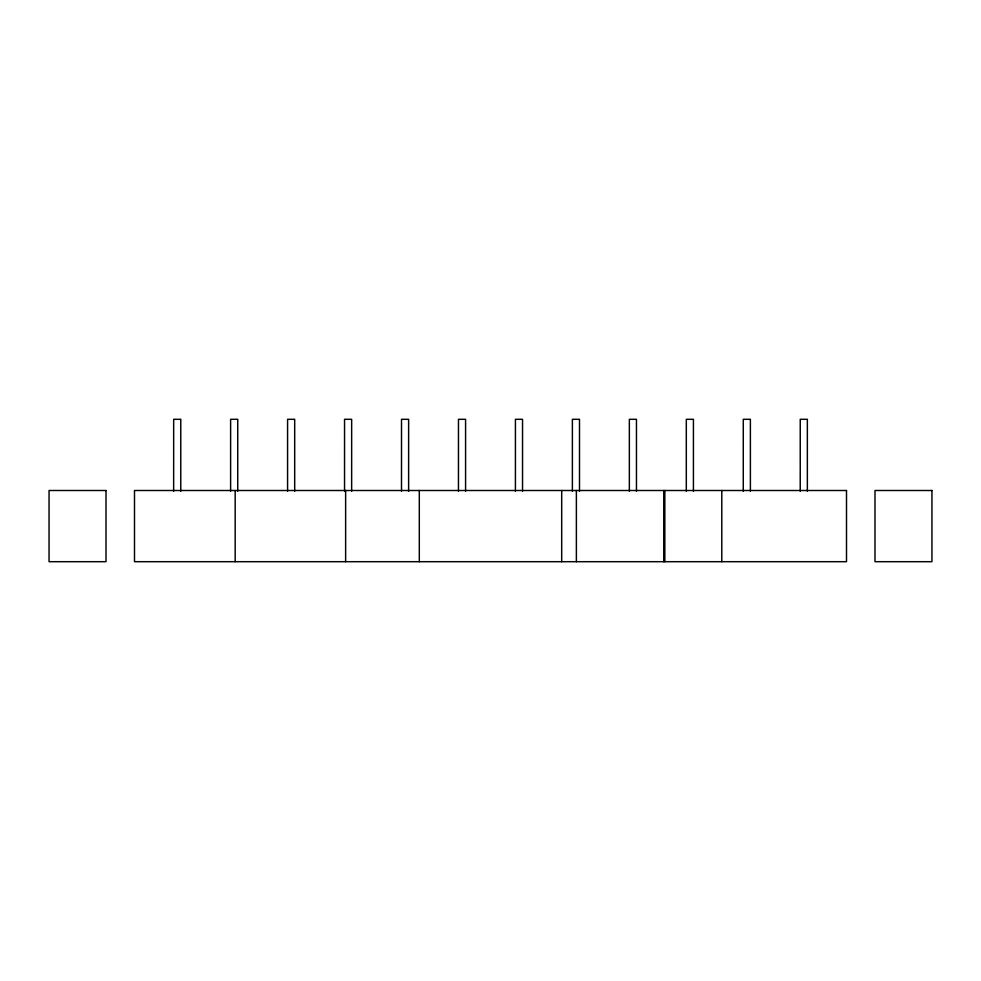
<?xml version="1.0" encoding="UTF-8"?>
<svg xmlns="http://www.w3.org/2000/svg" width="981" height="981" viewBox="0 0 981 981"><rect width="100%" height="100%" fill="white"/><g stroke="black" fill="none" stroke-linecap="round" stroke-linejoin="round"><path stroke-width="1.47" d="M807.351 491.26L807.351 419.304L800.238 419.304L800.226 491.26M750.391 491.26L750.391 419.304L743.279 419.304L743.267 491.26M721.795 490.5L721.795 561.696M693.42 491.26L693.42 419.304L686.308 419.304L686.308 491.26M664.836 490.5L664.836 561.696M663.757 490.5L663.757 561.696M636.461 491.26L636.461 419.304L629.348 419.304L629.348 491.26M579.501 491.26L579.501 419.304L572.389 419.304L572.377 491.26M576.374 490.5L576.374 561.696M561.696 490.5L561.696 561.696M522.542 491.26L522.542 419.304L515.43 419.304L515.417 491.26M465.583 491.26L465.583 419.304L458.47 419.304L458.458 491.26M419.304 490.5L419.304 561.696M408.623 491.26L408.623 419.304L401.511 419.304L401.499 491.26M351.652 491.26L351.652 419.304L344.552 419.304L344.539 491.26M345.631 490.5L345.631 561.696M294.692 491.26L294.692 419.304L287.58 419.304L287.58 491.26M237.733 491.26L237.733 419.304L230.621 419.304L230.609 491.26M235.182 490.5L235.182 561.696M180.774 491.26L180.774 419.304L173.662 419.304L173.649 491.26M106.009 490.5L49.05 490.5L49.05 561.696L106.009 561.696L106.009 490.5M846.505 490.5L134.495 490.5L134.495 561.696L846.505 561.696L846.505 490.5M931.95 490.5L874.991 490.5L874.991 561.696L931.95 561.696L931.95 490.5"/></g></svg>
